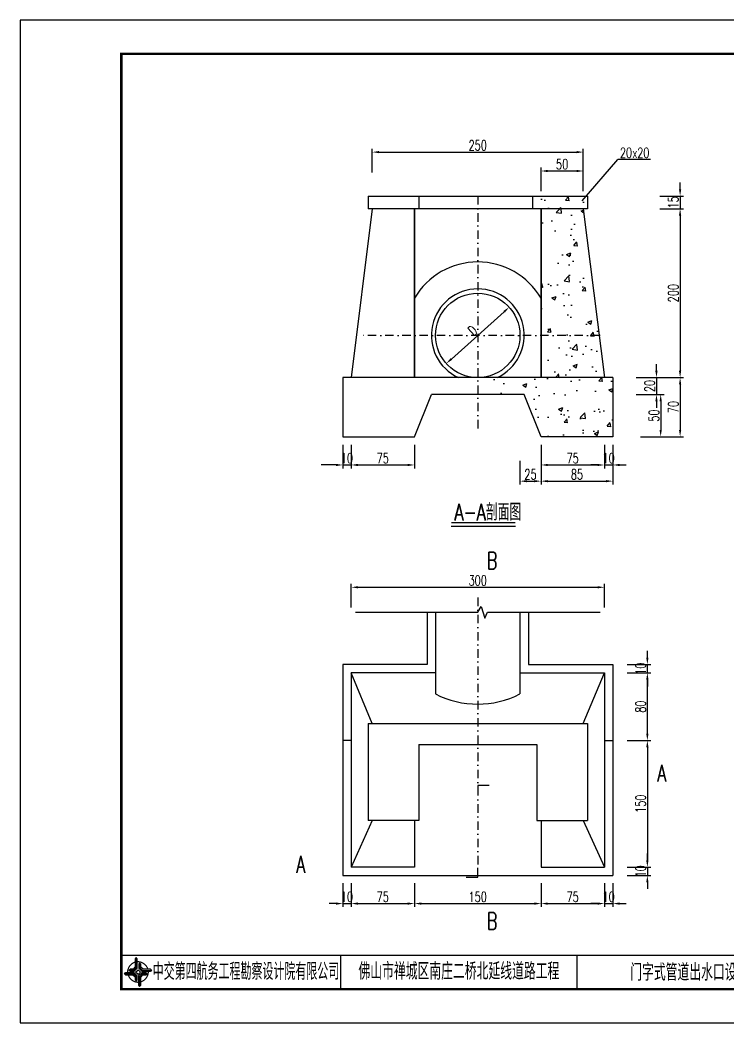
# Model space of a CAD drawing. Extents: x 5781 to 12795, y 1434 to 2653.
# Drawn here: x 12375.5 to 12585.5, y 2068.7 to 2365.7 of the extents above; entities that cross this region are included whole.
import ezdxf
from ezdxf.enums import TextEntityAlignment as Align

# ---------------------------------------------------------------- set-up
doc = ezdxf.new("R2010")
doc.units = 0
doc.header["$LTSCALE"] = 5
doc.header["$PDMODE"] = 32
doc.header["$PDSIZE"] = 0.3
doc.linetypes.add('DASHDOT', pattern=[1, 0.5, -0.25, 0, -0.25])
doc.layers.get('0').update_dxf_attribs({"linetype": 'CONTINUOUS'})
doc.layers.get('Defpoints').update_dxf_attribs({"linetype": 'CONTINUOUS'})
for name, color, linetype in [('中心线', 2, 'DASHDOT'), ('图框', 7, 'CONTINUOUS'), ('尺寸标注', 4, 'CONTINUOUS'), ('文字', 7, 'CONTINUOUS'), ('文字字符', 7, 'CONTINUOUS'), ('结构1', 1, 'CONTINUOUS'), ('结构2', 7, 'CONTINUOUS')]:
    doc.layers.add(name, color=color, linetype=linetype)
doc.styles.get("Standard").update_dxf_attribs({"font": 'simplex1.shx', "width": 0.7, "bigfont": 'hztxt.shx'})
doc.dimstyles.new('比例1：40', dxfattribs={"dimtxt": 3, "dimasz": 2, "dimexe": 1, "dimexo": 1, "dimgap": 0.5, "dimtad": 1, "dimlfac": 4, "dimzin": 13, "dimdsep": 46, "dimtxsty": 'Standard', "dimcen": -0.09, "dimclrd": 256, "dimclre": 256, "dimclrt": 7, "dimaunit": 1, "dimadec": 0, "dimazin": 0, "dimtfac": 0.0005, "dimtix": 1, "dimtmove": 2, "dimatfit": 3, "dimfxl": 0, "dimtolj": 1, "dimtzin": 13, "dimarcsym": 0})
pattern_1 = [(50, (-1340.077, 3e-14), (12.752927, -1.115736), [1.3335, -14.6685]), (355, (-1340.077, 3e-14), (-2.466998, 13.373965), [1.0668, -11.7348]), (100.451, (-1339.014, -0.093), (10.285975, 12.258168), [1.1333, -12.4663]), (46.1842, (-1340.077, 3.556), (18.975533, -2.942963), [2.00025, -22.00275]), (96.6356, (-1338.496, 3.31), (16.618296, 17.31979), [1.69995, -18.69945]), (351.184, (-1340.077, 3.556), (16.618322, 17.319758), [1.6002, -17.6022]), (21, (-1338.299, 2.667), (10.6130416, -7.158586), [1.3335, -14.6685]), (326, (-1338.299, 2.667), (4.326142, 12.893158), [1.0668, -11.7348]), (71.4514, (-1337.415, 2.07), (14.939154, 5.7346), [1.1333, -12.4663]), (37.5, (-1340.077, 3e-14), (0.2162022, 5.9188527), [0, -11.59256, 0, -11.9126, 0, -11.77925]), (7.5, (-1340.077, 3e-14), (4.6773764, 7.0126402), [0, -6.79196, 0, -11.32586, 0, -4.48945]), (327.5, (-1344.042, 3e-14), (9.4913417, -0.401012), [0, -4.445, 0, -13.8684, 0, -18.4023]), (317.5, (-1345.82, 3e-14), (10.3690427, 1.7798544), [0, -5.7785, 0, -9.21004, 0, -13.0683])]

# ---------------------------------------------------------------- blocks, each defined once
blk = doc.blocks.new('series')
at = {"width": 0.75}
for tag, height, p in [('页码', 4, (-35, -19)), ('图名', 5, (-220, -282)), ('图号', 5, (-20, -282))]:
    blk.add_attdef(tag, text='', height=height, dxfattribs=at).set_placement(p, align=Align.MIDDLE_CENTER)
blk = doc.blocks.new('tb')
at = {"lineweight": -3}
h = blk.add_hatch(color=256, dxfattribs=at)
h.paths.add_polyline_path([(-1.23, -0.13), (-3.78, -0.14), (-4.14, -0.41), (-1.4, -0.44), (-0.56, -1.24), (-0.54, -2.62), (-0.27, -2.2), (-0.26, -1.06)])
h.paths.add_polyline_path([(0.13, -1.08), (0.14, -3.86), (0.41, -4.26), (0.44, -1.24), (1.25, -0.43), (2.66, -0.43), (2.26, -0.16), (1.07, -0.15)])
h.paths.add_polyline_path([(1.08, 0.3), (3.62, 0.3), (4.02, 0.56), (1.25, 0.57), (0.43, 1.39), (0.43, 2.8), (0.16, 2.41), (0.15, 1.24)])
h.paths.add_polyline_path([(-0.28, 1.21), (-0.28, 3.99), (-0.56, 4.39), (-0.57, 1.41), (-1.38, 0.6), (-2.74, 0.56), (-2.33, 0.3), (-1.2, 0.29)])
for p, q in [((-0.56, 4.39), (-0.57, 1.41)), ((-1.38, 0.6), (-2.74, 0.56)), ((-0.57, 1.41), (-1.38, 0.6)), ((0.43, 2.8), (0.43, 1.39)), ((0.43, 1.39), (1.25, 0.57)), ((1.25, 0.57), (4.02, 0.56)), ((-4.14, -0.41), (-1.4, -0.44)), ((-1.4, -0.44), (-0.56, -1.24)), ((-0.56, -1.24), (-0.54, -2.62)), ((0.41, -4.26), (0.44, -1.24)), ((0.44, -1.24), (1.25, -0.43)), ((1.25, -0.43), (2.66, -0.43))]:
    blk.add_line(p, q, dxfattribs=at)
at = {"lineweight": -3, "const_width": 0.35, "flags": 128}
for points in [[(-0.9, 3.02, 0.324167), (-3.16, -0.14)], [(2.88, 0.92, 0.324403), (-0.24, 3.15)], [(0.75, -2.86, 0.325418), (3.02, 0.26)], [(-2.98, -0.76, 0.322976), (0.14, -2.98)]]:
    blk.add_lwpolyline(points, format="xyb", dxfattribs=at)
at = {"lineweight": -3, "flags": 128}
for points in [[(-0.9, 3.99), (-0.9, 1.58), (-1.53, 0.91), (-2.34, 0.91), (-2.74, 0.56), (-2.33, 0.3), (-1.2, 0.29), (-0.28, 1.21), (-0.28, 3.99), (-0.56, 4.39)], [(-0.04, 0.77), (0.68, 0.04), (-0.04, -0.69), (-0.77, 0.05)], [(3.62, 0.92), (1.43, 0.92), (0.77, 1.54), (0.77, 2.38), (0.43, 2.8), (0.16, 2.41), (0.15, 1.24), (1.08, 0.3), (3.62, 0.3), (4.02, 0.56)], [(-3.73, -0.76), (-1.54, -0.76), (-0.89, -1.39), (-0.89, -2.21), (-0.54, -2.62), (-0.27, -2.2), (-0.26, -1.06), (-1.23, -0.13), (-3.78, -0.14), (-4.14, -0.41)], [(0.75, -3.85), (0.75, -1.43), (1.4, -0.78), (2.26, -0.78), (2.66, -0.43), (2.26, -0.16), (1.07, -0.15), (0.13, -1.08), (0.14, -3.86), (0.41, -4.26)]]:
    blk.add_lwpolyline(points, close=True, dxfattribs=at)
blk = doc.blocks.new('*D765')
at = {"layer": 'Defpoints', "color": 0, "ltscale": 0.5}
for p in [(12543.59, 2313.54), (12543.59, 2309.79), (12571.03, 2309.79)]:
    blk.add_point(p, dxfattribs=at)
at = {"layer": '尺寸标注', "lineweight": -2, "ltscale": 0.5}
for p, q in [((12571.03, 2315.54), (12571.03, 2317.54)), ((12565.03, 2313.54), (12572.03, 2313.54)), ((12571.03, 2313.54), (12571.03, 2309.79)), ((12565.03, 2309.79), (12572.03, 2309.79)), ((12571.03, 2307.79), (12571.03, 2305.79))]:
    blk.add_line(p, q, dxfattribs=at)
at = {"layer": '尺寸标注', "ltscale": 0.5}
for points in [[(12570.7, 2315.54), (12571.36, 2315.54), (12571.03, 2313.54)], [(12570.7, 2307.79), (12571.36, 2307.79), (12571.03, 2309.79)]]:
    blk.add_solid(points, dxfattribs=at)
at = {"layer": '尺寸标注', "color": 7, "ltscale": 0.5, "insert": (12569.03, 2311.67), "char_height": 3, "attachment_point": 5, "rotation": 90}
blk.add_mtext('\\A1;15', dxfattribs=at)
blk = doc.blocks.new('*D766')
at = {"layer": 'Defpoints', "color": 0, "ltscale": 0.5}
for p in [(12543.59, 2309.79), (12543.59, 2259.79), (12571.03, 2259.79)]:
    blk.add_point(p, dxfattribs=at)
at = {"layer": '尺寸标注', "lineweight": -2, "ltscale": 0.5}
for p, q in [((12565.03, 2309.79), (12572.03, 2309.79)), ((12571.03, 2307.79), (12571.03, 2261.79)), ((12565.03, 2259.79), (12572.03, 2259.79))]:
    blk.add_line(p, q, dxfattribs=at)
at = {"layer": '尺寸标注', "ltscale": 0.5}
for points in [[(12570.7, 2307.79), (12571.36, 2307.79), (12571.03, 2309.79)], [(12570.7, 2261.79), (12571.36, 2261.79), (12571.03, 2259.79)]]:
    blk.add_solid(points, dxfattribs=at)
at = {"layer": '尺寸标注', "color": 7, "ltscale": 0.5, "insert": (12569.03, 2284.79), "char_height": 3, "attachment_point": 5, "rotation": 90}
blk.add_mtext('\\A1;200', dxfattribs=at)
blk = doc.blocks.new('*D767')
at = {"layer": 'Defpoints', "color": 0, "ltscale": 0.5}
for p in [(12549.84, 2259.79), (12523.59, 2254.79), (12564.03, 2254.79)]:
    blk.add_point(p, dxfattribs=at)
at = {"layer": '尺寸标注', "lineweight": -2, "ltscale": 0.5}
for p, q in [((12564.03, 2261.79), (12564.03, 2263.79)), ((12558.03, 2259.79), (12565.03, 2259.79)), ((12564.03, 2259.79), (12564.03, 2254.79)), ((12558.03, 2254.79), (12565.03, 2254.79)), ((12564.03, 2252.79), (12564.03, 2250.79))]:
    blk.add_line(p, q, dxfattribs=at)
at = {"layer": '尺寸标注', "ltscale": 0.5}
for points in [[(12563.69, 2261.79), (12564.36, 2261.79), (12564.03, 2259.79)], [(12563.69, 2252.79), (12564.36, 2252.79), (12564.03, 2254.79)]]:
    blk.add_solid(points, dxfattribs=at)
at = {"layer": '尺寸标注', "color": 7, "ltscale": 0.5, "insert": (12562.03, 2257.29), "char_height": 3, "attachment_point": 5, "rotation": 90}
blk.add_mtext('\\A1;20', dxfattribs=at)
blk = doc.blocks.new('*D768')
at = {"layer": 'Defpoints', "color": 0, "ltscale": 0.5}
for p in [(12523.59, 2254.79), (12529.84, 2242.29), (12565.28, 2242.29)]:
    blk.add_point(p, dxfattribs=at)
at = {"layer": '尺寸标注', "lineweight": -2, "ltscale": 0.5}
for p, q in [((12559.28, 2254.79), (12566.28, 2254.79)), ((12565.28, 2252.79), (12565.28, 2244.29)), ((12559.28, 2242.29), (12566.28, 2242.29))]:
    blk.add_line(p, q, dxfattribs=at)
at = {"layer": '尺寸标注', "ltscale": 0.5}
for points in [[(12564.94, 2252.79), (12565.61, 2252.79), (12565.28, 2254.79)], [(12564.94, 2244.29), (12565.61, 2244.29), (12565.28, 2242.29)]]:
    blk.add_solid(points, dxfattribs=at)
at = {"layer": '尺寸标注', "color": 7, "ltscale": 0.5, "insert": (12563.28, 2248.54), "char_height": 3, "attachment_point": 5, "rotation": 90}
blk.add_mtext('\\A1;50', dxfattribs=at)
blk = doc.blocks.new('*D769')
at = {"layer": 'Defpoints', "color": 0, "ltscale": 0.5}
for p in [(12551.09, 2259.79), (12551.09, 2242.29), (12571.03, 2242.29)]:
    blk.add_point(p, dxfattribs=at)
at = {"layer": '尺寸标注', "lineweight": -2, "ltscale": 0.5}
for p, q in [((12565.03, 2259.79), (12572.03, 2259.79)), ((12571.03, 2257.79), (12571.03, 2244.29)), ((12565.03, 2242.29), (12572.03, 2242.29))]:
    blk.add_line(p, q, dxfattribs=at)
at = {"layer": '尺寸标注', "ltscale": 0.5}
for points in [[(12570.7, 2257.79), (12571.36, 2257.79), (12571.03, 2259.79)], [(12570.7, 2244.29), (12571.36, 2244.29), (12571.03, 2242.29)]]:
    blk.add_solid(points, dxfattribs=at)
at = {"layer": '尺寸标注', "color": 7, "ltscale": 0.5, "insert": (12569.03, 2251.04), "char_height": 3, "attachment_point": 5, "rotation": 90}
blk.add_mtext('\\A1;70', dxfattribs=at)
blk = doc.blocks.new('*D770')
at = {"layer": 'Defpoints', "color": 0, "ltscale": 0.5}
for p in [(12529.84, 2259.79), (12548.59, 2259.79), (12548.59, 2233.91)]:
    blk.add_point(p, dxfattribs=at)
at = {"layer": '尺寸标注', "lineweight": -2, "ltscale": 0.5}
for p, q in [((12529.84, 2239.91), (12529.84, 2232.91)), ((12548.59, 2239.91), (12548.59, 2232.91)), ((12531.84, 2233.91), (12546.59, 2233.91))]:
    blk.add_line(p, q, dxfattribs=at)
at = {"layer": '尺寸标注', "ltscale": 0.5}
for points in [[(12531.84, 2234.24), (12531.84, 2233.58), (12529.84, 2233.91)], [(12546.59, 2234.24), (12546.59, 2233.58), (12548.59, 2233.91)]]:
    blk.add_solid(points, dxfattribs=at)
at = {"layer": '尺寸标注', "color": 7, "ltscale": 0.5, "insert": (12539.21, 2235.91), "char_height": 3, "attachment_point": 5}
blk.add_mtext('\\A1;75', dxfattribs=at)
blk = doc.blocks.new('*D771')
at = {"layer": 'Defpoints', "color": 0, "ltscale": 0.5}
for p in [(12529.84, 2242.29), (12551.09, 2242.29), (12551.09, 2229.12)]:
    blk.add_point(p, dxfattribs=at)
at = {"layer": '尺寸标注', "lineweight": -2, "ltscale": 0.5}
for p, q in [((12529.84, 2235.12), (12529.84, 2228.12)), ((12551.09, 2235.12), (12551.09, 2228.12)), ((12531.84, 2229.12), (12549.09, 2229.12))]:
    blk.add_line(p, q, dxfattribs=at)
at = {"layer": '尺寸标注', "ltscale": 0.5}
for points in [[(12531.84, 2229.45), (12531.84, 2228.78), (12529.84, 2229.12)], [(12549.09, 2229.45), (12549.09, 2228.78), (12551.09, 2229.12)]]:
    blk.add_solid(points, dxfattribs=at)
at = {"layer": '尺寸标注', "color": 7, "ltscale": 0.5, "insert": (12540.46, 2231.12), "char_height": 3, "attachment_point": 5}
blk.add_mtext('\\A1;85', dxfattribs=at)
blk = doc.blocks.new('*D772')
at = {"layer": 'Defpoints', "color": 0, "ltscale": 0.5}
for p in [(12548.59, 2259.79), (12551.09, 2259.79), (12551.09, 2233.91)]:
    blk.add_point(p, dxfattribs=at)
at = {"layer": '尺寸标注', "lineweight": -2, "ltscale": 0.5}
for p, q in [((12548.59, 2239.91), (12548.59, 2232.91)), ((12551.09, 2239.91), (12551.09, 2232.91)), ((12546.59, 2233.91), (12544.59, 2233.91)), ((12548.59, 2233.91), (12551.09, 2233.91)), ((12553.09, 2233.91), (12555.09, 2233.91))]:
    blk.add_line(p, q, dxfattribs=at)
at = {"layer": '尺寸标注', "ltscale": 0.5}
for points in [[(12546.59, 2234.24), (12546.59, 2233.58), (12548.59, 2233.91)], [(12553.09, 2234.24), (12553.09, 2233.58), (12551.09, 2233.91)]]:
    blk.add_solid(points, dxfattribs=at)
at = {"layer": '尺寸标注', "color": 7, "ltscale": 0.5, "insert": (12549.84, 2235.91), "char_height": 3, "attachment_point": 5}
blk.add_mtext('\\A1;10', dxfattribs=at)
blk = doc.blocks.new('*D773')
at = {"layer": 'Defpoints', "color": 0, "ltscale": 0.5}
for p in [(12523.59, 2254.79), (12529.84, 2242.29), (12529.84, 2229.12)]:
    blk.add_point(p, dxfattribs=at)
at = {"layer": '尺寸标注', "lineweight": -2, "ltscale": 0.5}
for p, q in [((12523.59, 2235.12), (12523.59, 2228.12)), ((12529.84, 2235.12), (12529.84, 2228.12)), ((12525.59, 2229.12), (12527.84, 2229.12))]:
    blk.add_line(p, q, dxfattribs=at)
at = {"layer": '尺寸标注', "ltscale": 0.5}
for points in [[(12525.59, 2229.45), (12525.59, 2228.78), (12523.59, 2229.12)], [(12527.84, 2229.45), (12527.84, 2228.78), (12529.84, 2229.12)]]:
    blk.add_solid(points, dxfattribs=at)
at = {"layer": '尺寸标注', "color": 7, "ltscale": 0.5, "insert": (12526.71, 2231.12), "char_height": 3, "attachment_point": 5}
blk.add_mtext('\\A1;25', dxfattribs=at)
blk = doc.blocks.new('*D774')
at = {"layer": 'Defpoints', "color": 0, "ltscale": 0.5}
for p in [(12471.09, 2259.79), (12473.59, 2259.79), (12473.59, 2233.91)]:
    blk.add_point(p, dxfattribs=at)
at = {"layer": '尺寸标注', "lineweight": -2, "ltscale": 0.5}
for p, q in [((12471.09, 2239.91), (12471.09, 2232.91)), ((12473.59, 2239.91), (12473.59, 2232.91)), ((12469.09, 2233.91), (12467.09, 2233.91)), ((12471.09, 2233.91), (12473.59, 2233.91)), ((12475.59, 2233.91), (12477.59, 2233.91))]:
    blk.add_line(p, q, dxfattribs=at)
at = {"layer": '尺寸标注', "ltscale": 0.5}
for points in [[(12469.09, 2234.24), (12469.09, 2233.58), (12471.09, 2233.91)], [(12475.59, 2234.24), (12475.59, 2233.58), (12473.59, 2233.91)]]:
    blk.add_solid(points, dxfattribs=at)
at = {"layer": '尺寸标注', "color": 7, "ltscale": 0.5, "insert": (12472.34, 2235.91), "char_height": 3, "attachment_point": 5}
blk.add_mtext('\\A1;10', dxfattribs=at)
blk = doc.blocks.new('*D775')
at = {"layer": 'Defpoints', "color": 0, "ltscale": 0.5}
for p in [(12473.59, 2259.79), (12492.34, 2259.79), (12492.34, 2233.91)]:
    blk.add_point(p, dxfattribs=at)
at = {"layer": '尺寸标注', "lineweight": -2, "ltscale": 0.5}
for p, q in [((12473.59, 2239.91), (12473.59, 2232.91)), ((12492.34, 2239.91), (12492.34, 2232.91)), ((12475.59, 2233.91), (12490.34, 2233.91))]:
    blk.add_line(p, q, dxfattribs=at)
at = {"layer": '尺寸标注', "ltscale": 0.5}
for points in [[(12475.59, 2234.24), (12475.59, 2233.58), (12473.59, 2233.91)], [(12490.34, 2234.24), (12490.34, 2233.58), (12492.34, 2233.91)]]:
    blk.add_solid(points, dxfattribs=at)
at = {"layer": '尺寸标注', "color": 7, "ltscale": 0.5, "insert": (12482.96, 2235.91), "char_height": 3, "attachment_point": 5}
blk.add_mtext('\\A1;75', dxfattribs=at)
blk = doc.blocks.new('*D776')
at = {"layer": 'Defpoints', "color": 0, "ltscale": 0.5}
for p in [(12542.34, 2326.56), (12479.84, 2309.79), (12542.34, 2309.79)]:
    blk.add_point(p, dxfattribs=at)
at = {"layer": '尺寸标注', "lineweight": -2, "ltscale": 0.5}
for p, q in [((12479.84, 2320.56), (12479.84, 2327.56)), ((12481.84, 2326.56), (12540.34, 2326.56)), ((12542.34, 2320.56), (12542.34, 2327.56))]:
    blk.add_line(p, q, dxfattribs=at)
at = {"layer": '尺寸标注', "ltscale": 0.5}
for points in [[(12481.84, 2326.9), (12481.84, 2326.23), (12479.84, 2326.56)], [(12540.34, 2326.9), (12540.34, 2326.23), (12542.34, 2326.56)]]:
    blk.add_solid(points, dxfattribs=at)
at = {"layer": '尺寸标注', "color": 7, "ltscale": 0.5, "insert": (12511.09, 2328.56), "char_height": 3, "attachment_point": 5}
blk.add_mtext('\\A1;250', dxfattribs=at)
blk = doc.blocks.new('*D777')
at = {"layer": 'Defpoints', "color": 0, "ltscale": 0.5}
for p in [(12542.34, 2320.97), (12529.84, 2309.79), (12542.34, 2309.79)]:
    blk.add_point(p, dxfattribs=at)
at = {"layer": '尺寸标注', "lineweight": -2, "ltscale": 0.5}
for p, q in [((12529.84, 2314.97), (12529.84, 2321.97)), ((12531.84, 2320.97), (12540.34, 2320.97)), ((12542.34, 2314.97), (12542.34, 2321.97))]:
    blk.add_line(p, q, dxfattribs=at)
at = {"layer": '尺寸标注', "ltscale": 0.5}
for points in [[(12531.84, 2321.3), (12531.84, 2320.64), (12529.84, 2320.97)], [(12540.34, 2321.3), (12540.34, 2320.64), (12542.34, 2320.97)]]:
    blk.add_solid(points, dxfattribs=at)
at = {"layer": '尺寸标注', "color": 7, "ltscale": 0.5, "insert": (12536.09, 2322.97), "char_height": 3, "attachment_point": 5}
blk.add_mtext('\\A1;50', dxfattribs=at)
blk = doc.blocks.new('*D778')
at = {"layer": 'Defpoints', "color": 0, "ltscale": 0.5}
for p in [(12548.59, 2197.69), (12473.59, 2172.34), (12548.59, 2172.34)]:
    blk.add_point(p, dxfattribs=at)
at = {"layer": '尺寸标注', "lineweight": -2, "ltscale": 0.5}
for p, q in [((12473.59, 2191.69), (12473.59, 2198.69)), ((12548.59, 2191.69), (12548.59, 2198.69)), ((12475.59, 2197.69), (12546.59, 2197.69))]:
    blk.add_line(p, q, dxfattribs=at)
at = {"layer": '尺寸标注', "ltscale": 0.5}
for points in [[(12475.59, 2198.02), (12475.59, 2197.36), (12473.59, 2197.69)], [(12546.59, 2198.02), (12546.59, 2197.36), (12548.59, 2197.69)]]:
    blk.add_solid(points, dxfattribs=at)
at = {"layer": '尺寸标注', "color": 7, "ltscale": 0.5, "insert": (12511.09, 2199.69), "char_height": 3, "attachment_point": 5}
blk.add_mtext('\\A1;300', dxfattribs=at)
blk = doc.blocks.new('*D779')
at = {"layer": 'Defpoints', "color": 0, "ltscale": 0.5}
for p in [(12473.59, 2114.84), (12471.09, 2112.34), (12473.59, 2104.02)]:
    blk.add_point(p, dxfattribs=at)
at = {"layer": '尺寸标注', "lineweight": -2, "ltscale": 0.5}
for p, q in [((12471.09, 2110.02), (12471.09, 2103.02)), ((12473.59, 2110.02), (12473.59, 2103.02)), ((12469.09, 2104.02), (12467.09, 2104.02)), ((12471.09, 2104.02), (12473.59, 2104.02)), ((12475.59, 2104.02), (12477.59, 2104.02))]:
    blk.add_line(p, q, dxfattribs=at)
at = {"layer": '尺寸标注', "ltscale": 0.5}
for points in [[(12469.09, 2104.35), (12469.09, 2103.68), (12471.09, 2104.02)], [(12475.59, 2104.35), (12475.59, 2103.68), (12473.59, 2104.02)]]:
    blk.add_solid(points, dxfattribs=at)
at = {"layer": '尺寸标注', "color": 7, "ltscale": 0.5, "insert": (12472.34, 2106.02), "char_height": 3, "attachment_point": 5}
blk.add_mtext('\\A1;10', dxfattribs=at)
blk = doc.blocks.new('*D780')
at = {"layer": 'Defpoints', "color": 0, "ltscale": 0.5}
for p in [(12473.59, 2114.84), (12492.34, 2114.84), (12492.34, 2104.02)]:
    blk.add_point(p, dxfattribs=at)
at = {"layer": '尺寸标注', "lineweight": -2, "ltscale": 0.5}
for p, q in [((12473.59, 2110.02), (12473.59, 2103.02)), ((12492.34, 2110.02), (12492.34, 2103.02)), ((12475.59, 2104.02), (12490.34, 2104.02))]:
    blk.add_line(p, q, dxfattribs=at)
at = {"layer": '尺寸标注', "ltscale": 0.5}
for points in [[(12475.59, 2104.35), (12475.59, 2103.68), (12473.59, 2104.02)], [(12490.34, 2104.35), (12490.34, 2103.68), (12492.34, 2104.02)]]:
    blk.add_solid(points, dxfattribs=at)
at = {"layer": '尺寸标注', "color": 7, "ltscale": 0.5, "insert": (12482.96, 2106.02), "char_height": 3, "attachment_point": 5}
blk.add_mtext('\\A1;75', dxfattribs=at)
blk = doc.blocks.new('*D781')
at = {"layer": 'Defpoints', "color": 0, "ltscale": 0.5}
for p in [(12492.34, 2114.84), (12529.84, 2114.84), (12529.84, 2104.02)]:
    blk.add_point(p, dxfattribs=at)
at = {"layer": '尺寸标注', "lineweight": -2, "ltscale": 0.5}
for p, q in [((12492.34, 2110.02), (12492.34, 2103.02)), ((12529.84, 2110.02), (12529.84, 2103.02)), ((12494.34, 2104.02), (12527.84, 2104.02))]:
    blk.add_line(p, q, dxfattribs=at)
at = {"layer": '尺寸标注', "ltscale": 0.5}
for points in [[(12494.34, 2104.35), (12494.34, 2103.68), (12492.34, 2104.02)], [(12527.84, 2104.35), (12527.84, 2103.68), (12529.84, 2104.02)]]:
    blk.add_solid(points, dxfattribs=at)
at = {"layer": '尺寸标注', "color": 7, "ltscale": 0.5, "insert": (12511.09, 2106.02), "char_height": 3, "attachment_point": 5}
blk.add_mtext('\\A1;150', dxfattribs=at)
blk = doc.blocks.new('*D782')
at = {"layer": 'Defpoints', "color": 0, "ltscale": 0.5}
for p in [(12529.84, 2114.84), (12548.59, 2114.84), (12548.59, 2104.02)]:
    blk.add_point(p, dxfattribs=at)
at = {"layer": '尺寸标注', "lineweight": -2, "ltscale": 0.5}
for p, q in [((12529.84, 2110.02), (12529.84, 2103.02)), ((12548.59, 2110.02), (12548.59, 2103.02)), ((12531.84, 2104.02), (12546.59, 2104.02))]:
    blk.add_line(p, q, dxfattribs=at)
at = {"layer": '尺寸标注', "ltscale": 0.5}
for points in [[(12531.84, 2104.35), (12531.84, 2103.68), (12529.84, 2104.02)], [(12546.59, 2104.35), (12546.59, 2103.68), (12548.59, 2104.02)]]:
    blk.add_solid(points, dxfattribs=at)
at = {"layer": '尺寸标注', "color": 7, "ltscale": 0.5, "insert": (12539.21, 2106.02), "char_height": 3, "attachment_point": 5}
blk.add_mtext('\\A1;75', dxfattribs=at)
blk = doc.blocks.new('*D783')
at = {"layer": 'Defpoints', "color": 0, "ltscale": 0.5}
for p in [(12548.59, 2114.84), (12551.09, 2114.84), (12551.09, 2104.02)]:
    blk.add_point(p, dxfattribs=at)
at = {"layer": '尺寸标注', "lineweight": -2, "ltscale": 0.5}
for p, q in [((12548.59, 2110.02), (12548.59, 2103.02)), ((12551.09, 2110.02), (12551.09, 2103.02)), ((12546.59, 2104.02), (12544.59, 2104.02)), ((12548.59, 2104.02), (12551.09, 2104.02)), ((12553.09, 2104.02), (12555.09, 2104.02))]:
    blk.add_line(p, q, dxfattribs=at)
at = {"layer": '尺寸标注', "ltscale": 0.5}
for points in [[(12546.59, 2104.35), (12546.59, 2103.68), (12548.59, 2104.02)], [(12553.09, 2104.35), (12553.09, 2103.68), (12551.09, 2104.02)]]:
    blk.add_solid(points, dxfattribs=at)
at = {"layer": '尺寸标注', "color": 7, "ltscale": 0.5, "insert": (12549.84, 2106.02), "char_height": 3, "attachment_point": 5}
blk.add_mtext('\\A1;10', dxfattribs=at)
blk = doc.blocks.new('*D784')
at = {"layer": 'Defpoints', "color": 0, "ltscale": 0.5}
for p in [(12548.59, 2114.84), (12548.59, 2112.34), (12561.33, 2112.34)]:
    blk.add_point(p, dxfattribs=at)
at = {"layer": '尺寸标注', "lineweight": -2, "ltscale": 0.5}
for p, q in [((12561.33, 2116.84), (12561.33, 2118.84)), ((12555.33, 2114.84), (12562.33, 2114.84)), ((12561.33, 2114.84), (12561.33, 2112.34)), ((12555.33, 2112.34), (12562.33, 2112.34)), ((12561.33, 2110.34), (12561.33, 2108.34))]:
    blk.add_line(p, q, dxfattribs=at)
at = {"layer": '尺寸标注', "ltscale": 0.5}
for points in [[(12561, 2116.84), (12561.67, 2116.84), (12561.33, 2114.84)], [(12561, 2110.34), (12561.67, 2110.34), (12561.33, 2112.34)]]:
    blk.add_solid(points, dxfattribs=at)
at = {"layer": '尺寸标注', "color": 7, "ltscale": 0.5, "insert": (12559.33, 2113.59), "char_height": 3, "attachment_point": 5, "rotation": 90}
blk.add_mtext('\\A1;10', dxfattribs=at)
blk = doc.blocks.new('*D785')
at = {"layer": 'Defpoints', "color": 0, "ltscale": 0.5}
for p in [(12551.09, 2152.34), (12548.59, 2114.84), (12561.33, 2114.84)]:
    blk.add_point(p, dxfattribs=at)
at = {"layer": '尺寸标注', "lineweight": -2, "ltscale": 0.5}
for p, q in [((12555.33, 2152.34), (12562.33, 2152.34)), ((12561.33, 2150.34), (12561.33, 2116.84)), ((12555.33, 2114.84), (12562.33, 2114.84))]:
    blk.add_line(p, q, dxfattribs=at)
at = {"layer": '尺寸标注', "ltscale": 0.5}
for points in [[(12561, 2150.34), (12561.67, 2150.34), (12561.33, 2152.34)], [(12561, 2116.84), (12561.67, 2116.84), (12561.33, 2114.84)]]:
    blk.add_solid(points, dxfattribs=at)
at = {"layer": '尺寸标注', "color": 7, "ltscale": 0.5, "insert": (12559.33, 2133.59), "char_height": 3, "attachment_point": 5, "rotation": 90}
blk.add_mtext('\\A1;150', dxfattribs=at)
blk = doc.blocks.new('*D786')
at = {"layer": 'Defpoints', "color": 0, "ltscale": 0.5}
for p in [(12548.59, 2172.34), (12561.33, 2172.34), (12551.09, 2152.34)]:
    blk.add_point(p, dxfattribs=at)
at = {"layer": '尺寸标注', "lineweight": -2, "ltscale": 0.5}
for p, q in [((12555.33, 2172.34), (12562.33, 2172.34)), ((12561.33, 2154.34), (12561.33, 2170.34)), ((12555.33, 2152.34), (12562.33, 2152.34))]:
    blk.add_line(p, q, dxfattribs=at)
at = {"layer": '尺寸标注', "ltscale": 0.5}
for points in [[(12561, 2170.34), (12561.67, 2170.34), (12561.33, 2172.34)], [(12561, 2154.34), (12561.67, 2154.34), (12561.33, 2152.34)]]:
    blk.add_solid(points, dxfattribs=at)
at = {"layer": '尺寸标注', "color": 7, "ltscale": 0.5, "insert": (12559.33, 2162.34), "char_height": 3, "attachment_point": 5, "rotation": 90}
blk.add_mtext('\\A1;80', dxfattribs=at)
blk = doc.blocks.new('*D787')
at = {"layer": 'Defpoints', "color": 0, "ltscale": 0.5}
for p in [(12548.59, 2174.84), (12561.33, 2174.84), (12548.59, 2172.34)]:
    blk.add_point(p, dxfattribs=at)
at = {"layer": '尺寸标注', "lineweight": -2, "ltscale": 0.5}
for p, q in [((12561.33, 2176.84), (12561.33, 2178.84)), ((12555.33, 2174.84), (12562.33, 2174.84)), ((12561.33, 2172.34), (12561.33, 2174.84)), ((12555.33, 2172.34), (12562.33, 2172.34)), ((12561.33, 2170.34), (12561.33, 2168.34))]:
    blk.add_line(p, q, dxfattribs=at)
at = {"layer": '尺寸标注', "ltscale": 0.5}
for points in [[(12561, 2176.84), (12561.67, 2176.84), (12561.33, 2174.84)], [(12561, 2170.34), (12561.67, 2170.34), (12561.33, 2172.34)]]:
    blk.add_solid(points, dxfattribs=at)
at = {"layer": '尺寸标注', "color": 7, "ltscale": 0.5, "insert": (12559.33, 2173.59), "char_height": 3, "attachment_point": 5, "rotation": 90}
blk.add_mtext('\\A1;10', dxfattribs=at)
blk = doc.blocks.new('*D795')
at = {"layer": 'Defpoints', "color": 0, "ltscale": 0.5}
for p in [(12520.4, 2280.63), (12501.78, 2263.95)]:
    blk.add_point(p, dxfattribs=at)
at = {"layer": '尺寸标注', "lineweight": -2, "ltscale": 0.5}
blk.add_line((12518.91, 2279.29), (12503.27, 2265.29), dxfattribs=at)
at = {"layer": '尺寸标注', "ltscale": 0.5}
for points in [[(12518.69, 2279.54), (12519.13, 2279.05), (12520.4, 2280.63)], [(12503.04, 2265.53), (12503.49, 2265.04), (12501.78, 2263.95)]]:
    blk.add_solid(points, dxfattribs=at)
at = {"layer": '尺寸标注', "color": 7, "ltscale": 0.5, "insert": (12509.57, 2273.73), "char_height": 3, "attachment_point": 5, "rotation": 41.8393}
blk.add_mtext('\\A1;D', dxfattribs=at)
blk = doc.blocks.new('123')
at = {"layer": '图框'}
blk.add_lwpolyline([(6201.38, 2092.12), (6201.38, 2389.12), (5781.38, 2389.12), (5781.38, 2092.12)], close=True, dxfattribs=at)

msp = doc.modelspace()

# ---------------------------------------------------------------- hatches: boundary and pattern name
at = {"layer": '尺寸标注', "ltscale": 0.5}
h = msp.add_hatch(dxfattribs=at)
h.set_pattern_fill('AR-CONC', color=256, scale=0.07, style=0)
h.set_pattern_definition(pattern_1)
h.paths.add_polyline_path([(12543.5886, 2309.7906), (12543.5886, 2313.5406), (12528.5886, 2313.5406), (12528.5886, 2309.7906)])
h = msp.add_hatch(dxfattribs=at)
h.set_pattern_fill('AR-CONC', color=8, scale=0.07, style=0)
h.set_pattern_definition(pattern_1)
h.paths.add_polyline_path([(12529.8386, 2272.2906), (12547.0261, 2272.2906), (12542.3386, 2309.7906), (12529.8386, 2309.7906)])
h = msp.add_hatch(dxfattribs=at)
h.set_pattern_fill('AR-CONC', color=256, scale=0.07, style=0)
h.set_pattern_definition(pattern_1)
h.paths.add_polyline_path([(12548.5886, 2259.7906), (12547.0261, 2272.2906), (12529.8386, 2272.2906), (12529.8386, 2259.7906)])
h = msp.add_hatch(dxfattribs=at)
h.set_pattern_fill('AR-CONC', color=8, scale=0.07, style=0)
h.set_pattern_definition(pattern_1)
h.paths.add_polyline_path([(12551.0886, 2259.7906), (12512.3386, 2259.7906), (12512.3386, 2254.7906), (12524.8386, 2254.7906), (12529.8386, 2242.2906), (12551.0886, 2242.2906)])

# ---------------------------------------------------------------- linework, layer by layer
msp.add_line((12503.2539, 2215.7888), (12522.2553, 2215.7888))
at = {"const_width": 0.4}
msp.add_lwpolyline([(12503.2539, 2216.7888), (12522.2553, 2216.7888)], dxfattribs=at)
at = {"layer": '中心线'}
for p, q in [((12511.0886, 2313.5406), (12511.0886, 2244.4411)), ((12547.3386, 2272.2906), (12476.4011, 2272.2906)), ((12511.0886, 2194.6252), (12511.0886, 2115.0497))]:
    msp.add_line(p, q, dxfattribs=at)
at = {"layer": '图框'}
for points, const_width in [([(12785.5, 2355.6705), (12405.5, 2355.6705), (12405.5, 2078.6705), (12785.5, 2078.6705), (12785.5, 2355.6705)], 0.7), ([(12405.5, 2088.6705), (12785.5, 2088.6705)], 0.4), ([(12470.5, 2088.6705), (12470.5, 2078.6705)], 0.4), ([(12540.5, 2078.6705), (12540.5, 2088.6705)], 0.4)]:
    msp.add_lwpolyline(points, dxfattribs=dict(at, const_width=const_width))
at = {"layer": '尺寸标注', "linetype": 'Continuous', "ltscale": 0.2}
for p in [(12541.9867, 2312.1457), (12562.2473, 2324.4203)]:
    msp.add_line(p, (12552.6178, 2324.4203), dxfattribs=at)
at = {"layer": '尺寸标注', "ltscale": 0.5}
msp.add_line((12467.0886, 2233.911), (12464.73, 2233.911), dxfattribs=at)
at = {"layer": '文字'}
for p, q in [((12514.4988, 2139.0141), (12511.0886, 2139.0141)), ((12511.0886, 2139.0141), (12511.0886, 2136.2219)), ((12507.6569, 2111.8442), (12511.0671, 2111.8442)), ((12511.0671, 2111.8442), (12511.0671, 2114.6364))]:
    msp.add_line(p, q, dxfattribs=at)
for points in [[(12515.5886, 2208.4514, 0, 0.7, 0), (12513.5886, 2208.4514, 0, 0, 0), (12511.0886, 2208.4514, 0, 0, 0), (12511.0886, 2203.6546, 0, 0, 0)], [(12568.1406, 2143.7371, 0, 0.7, 0), (12568.1406, 2141.7371, 0, 0, 0), (12568.1406, 2139.2371, 0, 0, 0), (12563.3437, 2139.2371, 0, 0, 0)], [(12455.844, 2116.7815, 0, 0.7, 0), (12455.844, 2114.7815, 0, 0, 0), (12455.844, 2112.2815, 0, 0, 0), (12460.6408, 2112.2815, 0, 0, 0)], [(12515.5886, 2096.1548, 0, 0.7, 0), (12513.5886, 2096.1548, 0, 0, 0), (12511.0886, 2096.1548, 0, 0, 0), (12511.0886, 2100.9517, 0, 0, 0)]]:
    msp.add_lwpolyline(points, format="xyseb", dxfattribs=at)
at = {"layer": '结构1', "ltscale": 0.5}
for p, q in [((12478.5886, 2313.5406), (12543.5886, 2313.5406)), ((12478.5886, 2313.5406), (12478.5886, 2309.7906)), ((12493.5886, 2313.5406), (12493.5886, 2309.7906)), ((12527.3386, 2313.5406), (12527.3386, 2309.7906)), ((12543.5886, 2313.5406), (12543.5886, 2309.7906)), ((12479.8386, 2309.7906), (12473.5886, 2259.7906)), ((12543.5886, 2309.7906), (12478.5886, 2309.7906)), ((12492.3386, 2309.7906), (12492.3386, 2259.7906)), ((12492.3386, 2259.7906), (12492.3386, 2309.7906)), ((12529.8386, 2259.7906), (12529.8386, 2309.7906)), ((12529.8386, 2309.7906), (12529.8386, 2259.7906)), ((12542.3386, 2309.7906), (12548.5886, 2259.7906)), ((12551.0886, 2259.7906), (12471.0886, 2259.7906)), ((12471.0886, 2259.7906), (12471.0886, 2242.2906)), ((12551.0886, 2259.7906), (12551.0886, 2242.2906)), ((12492.3386, 2242.2906), (12497.3386, 2254.7906)), ((12524.8386, 2254.7906), (12497.3386, 2254.7906)), ((12529.8386, 2242.2906), (12524.8386, 2254.7906)), ((12471.0886, 2242.2906), (12492.3386, 2242.2906)), ((12551.0886, 2242.2906), (12529.8386, 2242.2906)), ((12471.0886, 2174.8429), (12471.0886, 2112.3429)), ((12496.0886, 2174.8429), (12471.0886, 2174.8429)), ((12526.0886, 2174.8429), (12551.0886, 2174.8429)), ((12551.0886, 2174.8429), (12551.0886, 2112.3429)), ((12473.5886, 2172.3429), (12473.5886, 2114.8429)), ((12498.5886, 2172.3429), (12473.5886, 2172.3429)), ((12479.8386, 2157.3429), (12473.5886, 2172.3429)), ((12523.5886, 2172.3429), (12548.5886, 2172.3429)), ((12542.3386, 2157.3429), (12548.5886, 2172.3429)), ((12548.5886, 2172.3429), (12548.5886, 2114.8429)), ((12478.5886, 2157.3429), (12543.5886, 2157.3429)), ((12478.5886, 2157.3429), (12478.5886, 2128.5929)), ((12543.5886, 2157.3429), (12543.5886, 2128.5929)), ((12473.5886, 2152.3429), (12471.0886, 2152.3429)), ((12493.5886, 2151.0929), (12528.5886, 2151.0929)), ((12493.5886, 2151.0929), (12493.5886, 2128.5929)), ((12528.5886, 2151.0929), (12528.5886, 2128.5929)), ((12548.5886, 2152.3429), (12551.0886, 2152.3429)), ((12479.8386, 2128.5929), (12473.5886, 2114.8429)), ((12493.5886, 2128.5929), (12478.5886, 2128.5929)), ((12492.3386, 2128.5929), (12492.3386, 2114.8429)), ((12528.5886, 2128.5929), (12543.5886, 2128.5929)), ((12529.8386, 2128.5929), (12529.8386, 2114.8429)), ((12542.3386, 2128.5929), (12548.5886, 2114.8429)), ((12492.3386, 2114.8429), (12473.5886, 2114.8429)), ((12529.8386, 2114.8429), (12548.5886, 2114.8429)), ((12471.0886, 2112.3429), (12551.0886, 2112.3429))]:
    msp.add_line(p, q, dxfattribs=at)
at = {"layer": '结构2', "ltscale": 0.5}
for p, q in [((12511.0886, 2190.322), (12512.0789, 2192.0109)), ((12512.0789, 2192.0109), (12513.1457, 2188.5173)), ((12474.8386, 2190.322), (12511.0886, 2190.322)), ((12496.0886, 2190.322), (12496.0886, 2174.8429)), ((12498.5886, 2190.322), (12498.5886, 2166.0929)), ((12513.1457, 2188.5173), (12514.005, 2190.322)), ((12514.005, 2190.322), (12547.3386, 2190.322)), ((12523.5886, 2190.322), (12523.5886, 2166.0929)), ((12526.0886, 2190.322), (12526.0886, 2174.8429))]:
    msp.add_line(p, q, dxfattribs=at)
msp.add_circle((12511.0886, 2272.2906), 12.5, dxfattribs=at)
for centre, radius, start, end in [((12511.0886, 2272.2906), 21.75, 30.450314, 149.549686), ((12511.0886, 2272.2906), 13.75, 294.619977, 245.380023), ((12511.0886, 2190.588), 27.5001, 242.964453, 297.035547)]:
    msp.add_arc(centre, radius, start, end, dxfattribs=at)

# ---------------------------------------------------------------- block references
at = {"layer": '图框'}
ref = msp.add_blockref('series', (12795.5, 2365.6705), dxfattribs=at)
ref.add_attrib('页码', '第  1  页    共  1  页', dxfattribs={"layer": '0', "height": 4, "width": 0.7}).set_placement((12760.5, 2346.6705), align=Align.MIDDLE_CENTER)
ref.add_attrib('图名', '门字式管道出水口设计图', dxfattribs={"layer": '0', "height": 5, "width": 0.7}).set_placement((12575.5, 2083.6705), align=Align.MIDDLE_CENTER)
ref.add_attrib('图号', 'S3-32-27', dxfattribs={"layer": '0', "height": 5, "width": 0.65}).set_placement((12775.5, 2083.6705), align=Align.MIDDLE_CENTER)
at = {"layer": '图框', "lineweight": -3}
msp.add_blockref('tb', (12410.4957, 2083.6759), dxfattribs=at)
at = {"layer": '尺寸标注'}
msp.add_blockref('123', (6594.1232, -23.4502), dxfattribs=at)

# ---------------------------------------------------------------- texts
at = {"layer": '图框'}
for s, width, p in [('中交第四航务工程勘察设计院有限公司', 0.65, (12442.4308, 2083.919)), ('佛山市禅城区南庄二桥北延线道路工程', 0.7, (12505.5, 2083.9852))]:
    msp.add_text(s, height=5, dxfattribs=dict(at, width=width)).set_placement(p, align=Align.MIDDLE_CENTER)
at = {"layer": '文字', "width": 0.7}
msp.add_text('A-A剖面图', height=5, dxfattribs=at).set_placement((12504.1839, 2217.4465))
for s, p in [('B', (12515.3579, 2205.5876)), ('A', (12565.6354, 2142.6466)), ('A', (12458.6567, 2115.6545)), ('B', (12515.3579, 2098.8405))]:
    msp.add_text(s, height=5, dxfattribs=at).set_placement(p, align=Align.MIDDLE_CENTER)
at = {"layer": '文字字符', "width": 0.7}
msp.add_text('20x20', height=3, dxfattribs=at).set_placement((12557.5738, 2326.3691), align=Align.MIDDLE)

# ---------------------------------------------------------------- dimensions: what is measured, and where the dimension line sits
at = {"layer": '尺寸标注', "ltscale": 0.5}
for base, p1, p2, picture, middle in [((12542.3386, 2326.5623), (12479.8386, 2309.7906), (12542.3386, 2309.7906), '*D776', (12511.0886, 2328.5623)), ((12542.3386, 2320.9711), (12529.8386, 2309.7906), (12542.3386, 2309.7906), '*D777', (12536.0886, 2322.9711)), ((12473.5886, 2233.911), (12471.0886, 2259.7906), (12473.5886, 2259.7906), '*D774', (12472.3386, 2235.911)), ((12492.3386, 2233.911), (12473.5886, 2259.7906), (12492.3386, 2259.7906), '*D775', (12482.9636, 2235.911)), ((12548.5886, 2233.911), (12529.8386, 2259.7906), (12548.5886, 2259.7906), '*D770', (12539.2136, 2235.911)), ((12551.0886, 2233.911), (12548.5886, 2259.7906), (12551.0886, 2259.7906), '*D772', (12549.8386, 2235.911)), ((12529.8386, 2229.1172), (12523.5886, 2254.7906), (12529.8386, 2242.2906), '*D773', (12526.7136, 2231.1172)), ((12551.0886, 2229.1172), (12529.8386, 2242.2906), (12551.0886, 2242.2906), '*D771', (12540.4636, 2231.1172)), ((12548.5886, 2197.6909), (12473.5886, 2172.3429), (12548.5886, 2172.3429), '*D778', (12511.0886, 2199.6909)), ((12473.5886, 2104.0183), (12471.0886, 2112.3429), (12473.5886, 2114.8429), '*D779', (12472.3386, 2106.0183)), ((12492.3386, 2104.0183), (12473.5886, 2114.8429), (12492.3386, 2114.8429), '*D780', (12482.9636, 2106.0183)), ((12529.8386, 2104.0183), (12492.3386, 2114.8429), (12529.8386, 2114.8429), '*D781', (12511.0886, 2106.0183)), ((12548.5886, 2104.0183), (12529.8386, 2114.8429), (12548.5886, 2114.8429), '*D782', (12539.2136, 2106.0183)), ((12551.0886, 2104.0183), (12548.5886, 2114.8429), (12551.0886, 2114.8429), '*D783', (12549.8386, 2106.0183))]:
    dim = msp.add_linear_dim(base=base, p1=p1, p2=p2, dimstyle='比例1：40', dxfattribs=at)
    dim.commit()
    dim.dimension.update_dxf_attribs({"geometry": picture, "text_midpoint": middle})
for base, p1, p2, picture, middle in [((12571.0297, 2309.7906), (12543.5886, 2313.5406), (12543.5886, 2309.7906), '*D765', (12569.0297, 2311.6656)), ((12571.0297, 2259.7906), (12543.5886, 2309.7906), (12543.5886, 2259.7906), '*D766', (12569.0297, 2284.7906)), ((12564.0281, 2254.7906), (12549.8386, 2259.7906), (12523.5886, 2254.7906), '*D767', (12562.0281, 2257.2906)), ((12571.0297, 2242.2906), (12551.0886, 2259.7906), (12551.0886, 2242.2906), '*D769', (12569.0297, 2251.0406)), ((12565.2781, 2242.2906), (12523.5886, 2254.7906), (12529.8386, 2242.2906), '*D768', (12563.2781, 2248.5406)), ((12561.3335, 2174.8429), (12548.5886, 2172.3429), (12548.5886, 2174.8429), '*D787', (12559.3335, 2173.5929)), ((12561.3335, 2172.3429), (12551.0886, 2152.3429), (12548.5886, 2172.3429), '*D786', (12559.3335, 2162.3429)), ((12561.3335, 2114.8429), (12551.0886, 2152.3429), (12548.5886, 2114.8429), '*D785', (12559.3335, 2133.5929)), ((12561.3335, 2112.3429), (12548.5886, 2114.8429), (12548.5886, 2112.3429), '*D784', (12559.3335, 2113.5929))]:
    dim = msp.add_linear_dim(base=base, p1=p1, p2=p2, angle=90, dimstyle='比例1：40', dxfattribs=at)
    dim.commit()
    dim.dimension.update_dxf_attribs({"geometry": picture, "text_midpoint": middle})
dim = msp.add_diameter_dim_2p(p1=(12520.4013, 2280.6286), p2=(12501.7759, 2263.9525), text='D', dimstyle='比例1：40', dxfattribs=at)
dim.commit()
dim.dimension.update_dxf_attribs({"geometry": '*D795', "text_midpoint": (12509.5675, 2273.7322), "dimtype": 163})

doc.saveas('drawing.dxf')
